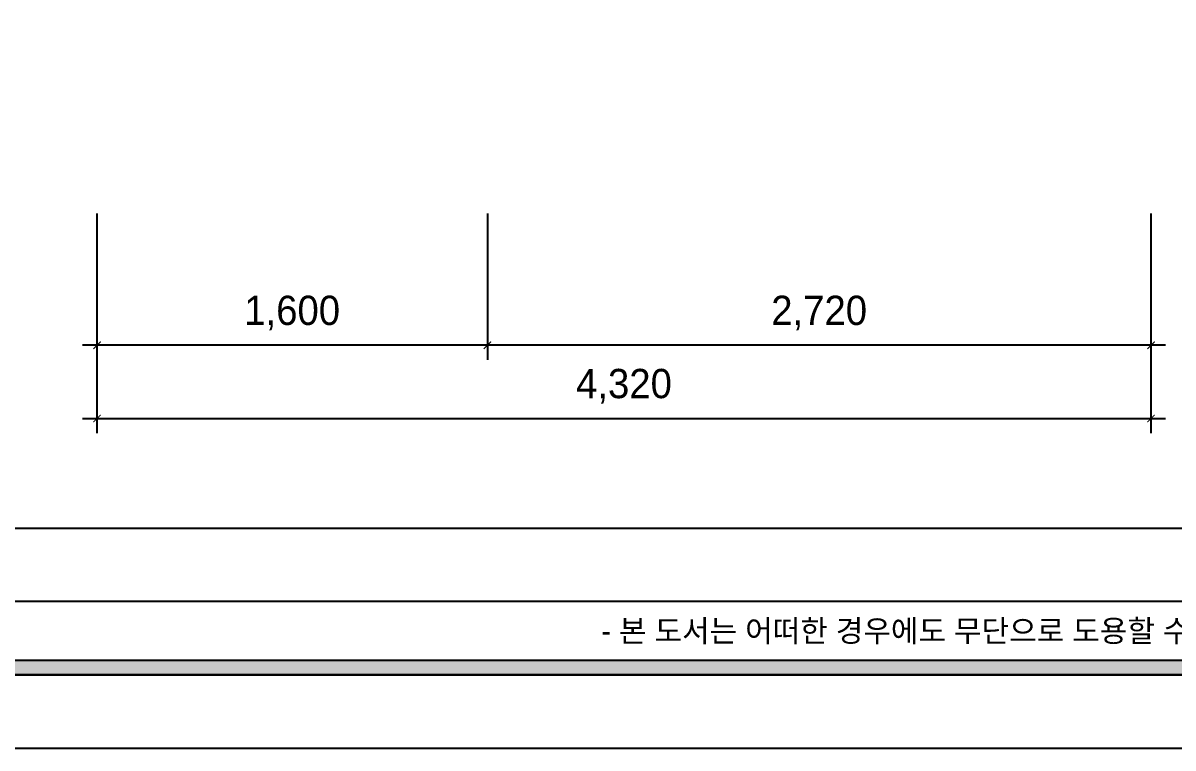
# Model space of a CAD drawing. Header units: inches. Extents: x 4000 to 56200, y 2703 to 36422.
# Drawn here: x 35303 to 40017, y 3303 to 6273 of the extents above; entities that cross this region are included whole.
import ezdxf
from ezdxf.enums import TextEntityAlignment as Align

# ---------------------------------------------------------------- set-up
doc = ezdxf.new("R2010")
doc.units = ezdxf.units.IN
doc.header["$LTSCALE"] = 30
doc.header["$MEASUREMENT"] = 0
for name, color, linetype in [('07-DIM', 5, 'Continuous'), ('FORM(YOURNAME)-1', 1, 'Continuous'), ('FORM(YOURNAME)-11', 1, 'Continuous')]:
    doc.layers.add(name, color=color, linetype=linetype)
doc.styles.add('HY 울릉도 L', font='')
doc.styles.add('YOURNAME', font='HY울릉도M.TTF')
doc.styles.get('HY 울릉도 L').set_extended_font_data('HY울릉도L')
doc.dimstyles.new('60', dxfattribs={"dimscale": 60, "dimtxt": 2, "dimasz": 1, "dimexe": 1, "dimexo": 1, "dimgap": 1, "dimtad": 1, "dimdec": 0, "dimrnd": 0.05, "dimdsep": 46, "dimlunit": 6, "dimtxsty": 'HY 울릉도 L', "dimblk": 'ARCHTICK', "dimcen": 2.5, "dimdle": 1, "dimclrd": 133, "dimclre": 133, "dimclrt": 30, "dimadec": 0, "dimazin": 0, "dimtfac": 1, "dimtdec": 0, "dimtix": 1, "dimtmove": 2, "dimatfit": 3, "dimldrblk": 'ARCHTICK', "dimfxl": 1, "dimlwd": -1, "dimlwe": -1, "dimarcsym": 0})

# ---------------------------------------------------------------- blocks, each defined once
blk = doc.blocks.new('FORM-ELEVATION')
at = {"layer": 'FORM(YOURNAME)-11'}
h = blk.add_hatch(color=256, dxfattribs=at)
h.dxf.hatch_style = 1
h.paths.add_polyline_path([(-10309, 35708), (71691, 35708), (71691, 35508), (-10309, 35508)])
h.paths.add_polyline_path([(-10309, -21492), (71691, -21492), (71691, -21692), (-10309, -21692)])
at = {"layer": 'Defpoints', "color": 158}
blk.add_line((62481, -20692), (-10309, -20692), dxfattribs=at)
for points in [[(-10309, -21692), (71691, -21692), (71691, 35708), (-10309, 35708)], [(-8309, 33708), (61071, 33708), (61071, -19692), (-8309, -19692)]]:
    blk.add_lwpolyline(points, close=True, dxfattribs=at)
at = {"layer": 'FORM(YOURNAME)-11', "color": 250}
blk.add_lwpolyline([(-11309, -22692), (72691, -22692), (72691, 36708), (-11309, 36708)], close=True, dxfattribs=at)
at = {"layer": 'FORM(YOURNAME)-11'}
blk.add_lwpolyline([(-10309, -21492), (71691, -21492), (71691, -21692), (-10309, -21692)], close=True, dxfattribs=at)
at = {"layer": 'FORM(YOURNAME)-11', "color": 1, "style": 'YOURNAME'}
blk.add_text("- 본 도서는 어떠한 경우에도 무단으로 도용할 수 없으며 도용시 '지적재산권' 보호에 관한 법률에 의거, 법적 분쟁이 발생합니다.  또한 본 도서에 관한 모든 저작권은 당사에 있습니다. -", height=300, dxfattribs=at).set_placement((28146, -21092), align=Align.MIDDLE_CENTER)
at = {"layer": 'FORM(YOURNAME)-11', "color": 3, "style": 'YOURNAME'}
for tag, height, p in [('1', 450, (71041, -1219)), ('2', 450, (71041, -1863)), ('3', 450, (71041, -3150)), ('4', 450, (71041, -5081)), ('5', 515, (71041, -7398)), ('6', 515, (71041, -9650)), ('7', 515, (71041, -11903)), ('8', 515, (71041, -14155)), ('9', 515, (71041, -16408)), ('10', 515, (66791, -18596)), ('11', 515, (71041, -18660)), ('12', 515, (66791, -20848)), ('13', 515, (71041, -20848))]:
    blk.add_attdef(tag, text='', height=height, dxfattribs=at).set_placement(p, align=Align.MIDDLE_RIGHT)
blk = doc.blocks.new('_ARCHTICK')
at = {"color": 0, "linetype": 'ByBlock', "const_width": 0.075}
blk.add_lwpolyline([(-0.25, -0.25), (0.25, 0.25)], dxfattribs=at)
blk = doc.blocks.new('*D154')
at = {"layer": '07-DIM', "color": 133, "transparency": 16777216}
for p, q in [((35606.7, 5493), (35606.7, 4593)), ((39926.7, 5493), (39926.7, 4593)), ((35546.7, 4653), (39986.7, 4653))]:
    blk.add_line(p, q, dxfattribs=at)
at = {"layer": 'Defpoints', "color": 0, "transparency": 16777216}
for p in [(35606.7, 5553), (39926.7, 5553), (39926.7, 4653)]:
    blk.add_point(p, dxfattribs=at)
at = {"layer": '07-DIM', "color": 133, "transparency": 16777216, "xscale": 60, "yscale": 60, "zscale": 60, "rotation": 180}
blk.add_blockref('_ARCHTICK', (35606.7, 4653), dxfattribs=at)
at = {"layer": '07-DIM', "color": 133, "transparency": 16777216, "xscale": 60, "yscale": 60, "zscale": 60}
blk.add_blockref('_ARCHTICK', (39926.7, 4653), dxfattribs=at)
at = {"layer": '07-DIM', "color": 30, "transparency": 16777216, "insert": (37766.7, 4785), "char_height": 120, "attachment_point": 5, "style": 'HY 울릉도 L'}
blk.add_mtext('4,320', dxfattribs=at)
blk = doc.blocks.new('*D155')
at = {"layer": '07-DIM', "color": 133, "transparency": 16777216}
for p, q in [((37206.7, 5493), (37206.7, 4893)), ((39926.7, 5493), (39926.7, 4893)), ((39986.7, 4953), (37146.7, 4953))]:
    blk.add_line(p, q, dxfattribs=at)
at = {"layer": 'Defpoints', "color": 0, "transparency": 16777216}
for p in [(37206.7, 5553), (39926.7, 5553), (37206.7, 4953)]:
    blk.add_point(p, dxfattribs=at)
at = {"layer": '07-DIM', "color": 133, "transparency": 16777216, "xscale": 60, "yscale": 60, "zscale": 60, "rotation": 180}
blk.add_blockref('_ARCHTICK', (37206.7, 4953), dxfattribs=at)
at = {"layer": '07-DIM', "color": 133, "transparency": 16777216, "xscale": 60, "yscale": 60, "zscale": 60}
blk.add_blockref('_ARCHTICK', (39926.7, 4953), dxfattribs=at)
at = {"layer": '07-DIM', "color": 30, "transparency": 16777216, "insert": (38566.7, 5084.9), "char_height": 120, "attachment_point": 5, "style": 'HY 울릉도 L'}
blk.add_mtext('2,720', dxfattribs=at)
blk = doc.blocks.new('*D156')
at = {"layer": '07-DIM', "color": 133, "transparency": 16777216}
for p, q in [((37206.7, 5493), (37206.7, 4893)), ((35606.7, 5433), (35606.7, 4893)), ((37266.7, 4953), (35546.7, 4953))]:
    blk.add_line(p, q, dxfattribs=at)
at = {"layer": 'Defpoints', "color": 0, "transparency": 16777216}
for p in [(37206.7, 5553), (35606.7, 5493), (35606.7, 4953)]:
    blk.add_point(p, dxfattribs=at)
at = {"layer": '07-DIM', "color": 133, "transparency": 16777216, "xscale": 60, "yscale": 60, "zscale": 60, "rotation": 180}
blk.add_blockref('_ARCHTICK', (35606.7, 4953), dxfattribs=at)
at = {"layer": '07-DIM', "color": 133, "transparency": 16777216, "xscale": 60, "yscale": 60, "zscale": 60}
blk.add_blockref('_ARCHTICK', (37206.7, 4953), dxfattribs=at)
at = {"layer": '07-DIM', "color": 30, "transparency": 16777216, "insert": (36406.7, 5084.9), "char_height": 120, "attachment_point": 5, "style": 'HY 울릉도 L'}
blk.add_mtext('1,600', dxfattribs=at)

msp = doc.modelspace()

# ---------------------------------------------------------------- block references
at = {"layer": 'FORM(YOURNAME)-1', "xscale": 0.3, "yscale": 0.3, "zscale": 0.3}
msp.add_blockref('FORM-ELEVATION', (33792.2, 10110.5), dxfattribs=at)

# ---------------------------------------------------------------- dimensions: what is measured, and where the dimension line sits
at = {"layer": '07-DIM'}
for base, p1, p2, picture, middle in [((39926.7, 4653), (35606.7, 5553), (39926.7, 5553), '*D154', (37766.7, 4785)), ((35606.7, 4953), (37206.7, 5553), (35606.7, 5493), '*D156', (36406.7, 5084.9)), ((37206.7, 4953), (39926.7, 5553), (37206.7, 5553), '*D155', (38566.7, 5084.9))]:
    dim = msp.add_linear_dim(base=base, p1=p1, p2=p2, dimstyle='60', dxfattribs=at)
    dim.commit()
    dim.dimension.update_dxf_attribs({"geometry": picture, "text_midpoint": middle})

doc.saveas('drawing.dxf')
